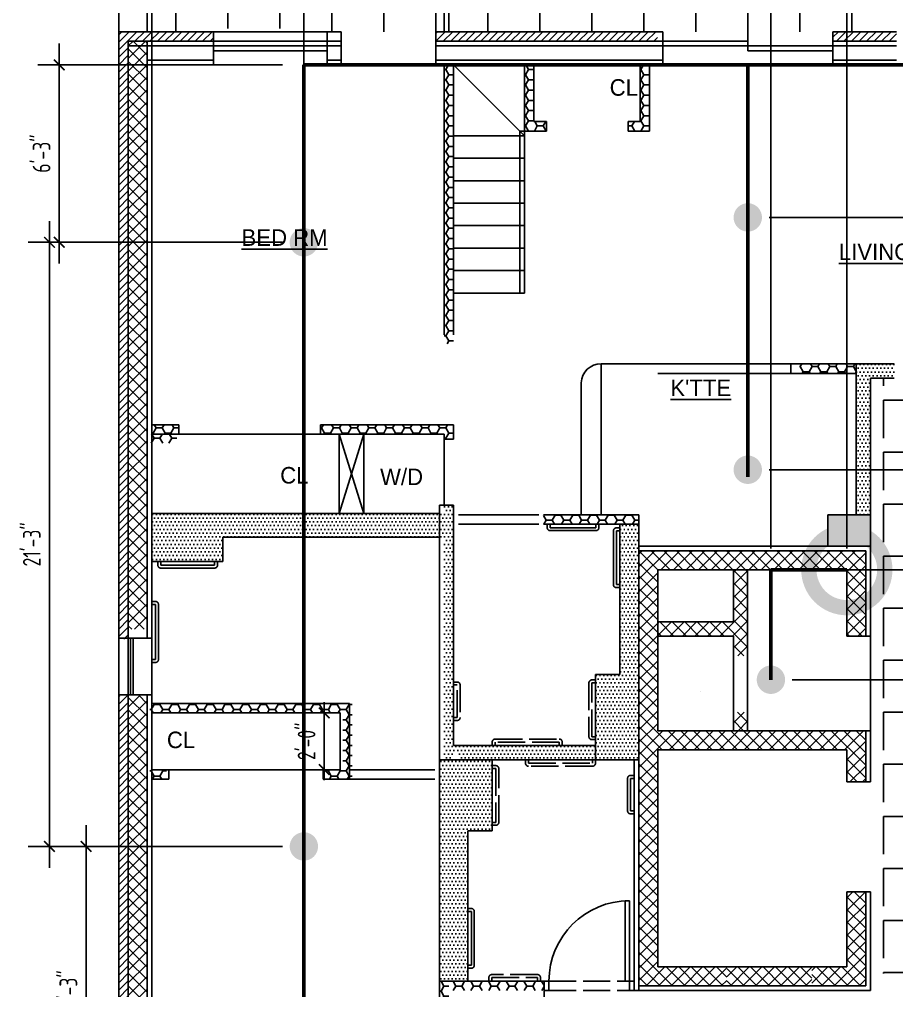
# Model space of a CAD drawing. Header units: inches. Extents: x -7743 to 108965, y 7770 to 27313.
# Drawn here: x 106925.2 to 107296.3, y 8206.7 to 8617.4 of the extents above; entities that cross this region are included whole.
import ezdxf

# ---------------------------------------------------------------- set-up
doc = ezdxf.new("R2010")
doc.units = ezdxf.units.IN
doc.header["$LTSCALE"] = 192
doc.header["$MEASUREMENT"] = 0
for name, pattern in [('ACAD_ISO02W100', [15, 12, -3]), ('DASHED', [0.75, 0.5, -0.25]), ('HIDDEN', [0.375, 0.25, -0.125])]:
    doc.linetypes.add(name, pattern=pattern)
doc.layers.get('0').update_dxf_attribs({"linetype": 'CONTINUOUS'})
doc.layers.get('DEFPOINTS').update_dxf_attribs({"linetype": 'CONTINUOUS'})
for name, color, linetype in [('1DIM', 1, 'CONTINUOUS'), ('1DOORS', 1, 'CONTINUOUS'), ('1HIDDEN', 1, 'HIDDEN'), ('1SAN', 2, 'CONTINUOUS'), ('1wall', 7, 'CONTINUOUS'), ('A-DOOR', 2, 'CONTINUOUS'), ('A-HATCH', 1, 'CONTINUOUS'), ('A-PLAN-TEXT', 3, 'CONTINUOUS'), ('AR-TBLOCK', 11, 'CONTINUOUS'), ('BRICK', 9, 'CONTINUOUS'), ('LIGHT', 2, 'CONTINUOUS'), ('MPFIXTURE', 3, 'CONTINUOUS')]:
    doc.layers.add(name, color=color, linetype=linetype)
doc.styles.add('AT7', font='ARCHTITL.SHX', dxfattribs={"height": 7})
doc.styles.get("Standard").update_dxf_attribs({"font": 'architxt.shx', "width": 0.85})
doc.dimstyles.new('DIM96', dxfattribs={"dimscale": 96, "dimtxt": 0.078125, "dimasz": 0.046875, "dimexe": 0.09375, "dimexo": 0.09375, "dimgap": 0.03125, "dimtad": 1, "dimdec": 0, "dimzin": 3, "dimdsep": 46, "dimlunit": 4, "dimtxsty": 'Standard', "dimblk1": 'ARCHTICK', "dimblk2": 'ARCHTICK', "dimsah": 1, "dimcen": 0, "dimdle": 0.09375, "dimadec": 0, "dimazin": 0, "dimtfac": 1, "dimtdec": 0, "dimtix": 1, "dimtmove": 2, "dimatfit": 3, "dimfxl": 1, "dimfrac": 2, "dimtolj": 1, "dimtzin": 1, "dimarcsym": 0})
pattern_1 = [(0, (-43950.6902, 40108.679), (3.75, 2.1650635), [2.5, -5]), (120, (-43950.6902, 40108.679), (-3.749999992, 2.165063514), [2.5, -5]), (60, (-43950.6902, 40108.679), (8e-09, 4.330127014), [-5, 2.5])]
pattern_2 = [(180, (-43950.6902, 40108.6789), (-0.792, -1.584), [0, -1.584])]
pattern_3 = [(315, (247648.5526, -20168.955), (2.65165043, 2.65165043), []), (45, (247648.5526, -20168.955), (-2.65165043, 2.65165043), [])]

# ---------------------------------------------------------------- blocks, each defined once
blk = doc.blocks.new('08PDRR02')
at = {"color": 0, "linetype": 'ByBlock'}
for p, q in [((1, 0), (0, 0)), ((0, 0), (0, -1)), ((1, -1), (1, 0)), ((0, -1), (1, -1))]:
    blk.add_line(p, q, dxfattribs=at)
blk = doc.blocks.new('*U48')
at = {"layer": 'A-DOOR'}
for p, q in [((0, 0.25), (0, 2)), ((0, 0.25), (0, -2)), ((34, 0.25), (34, 2)), ((34, 0.25), (34, -2))]:
    blk.add_line(p, q, dxfattribs=at)
blk.add_arc((0, 2), 34, 0, 90, dxfattribs=at)
at = {"layer": 'A-DOOR', "xscale": 34, "yscale": 1.75, "rotation": 90}
blk.add_blockref('08PDRR02', (0, 2), dxfattribs=at)
at = {"layer": 'A-DOOR'}
for p, xscale, yscale in [((-2, 2), 2, 4), ((0, 0.25), 1e-05, 1e-05), ((34, 2), 2, 4), ((34, 0.25), 1e-05, 1e-05)]:
    blk.add_blockref('08PDRR02', p, dxfattribs=dict(at, xscale=xscale, yscale=yscale))
blk = doc.blocks.new('_ARCHTICK')
at = {"color": 0, "linetype": 'ByBlock', "const_width": 0.15}
blk.add_lwpolyline([(-0.5, -0.5), (0.5, 0.5)], dxfattribs=at)
blk = doc.blocks.new('*D82')
at = {"layer": 'DEFPOINTS', "color": 0, "transparency": 16777216}
for p in [(107060.9, 8324.13), (107054.15, 8300.13), (107060.9, 8300.13)]:
    blk.add_point(p, dxfattribs=at)
at = {"layer": 'LIGHT', "color": 0, "lineweight": -2, "transparency": 16777216}
for p, q in [((107054.15, 8324.13), (107054.15, 8328.63)), ((107051.9, 8324.13), (107045.15, 8324.13)), ((107054.15, 8324.13), (107054.15, 8300.13)), ((107051.9, 8300.13), (107045.15, 8300.13)), ((107054.15, 8300.13), (107054.15, 8295.63))]:
    blk.add_line(p, q, dxfattribs=at)
at = {"layer": 'LIGHT', "color": 0, "lineweight": -2, "transparency": 16777216, "xscale": 4.5, "yscale": 4.5, "zscale": 4.5}
for p, rotation in [((107054.15, 8324.13), 270), ((107054.15, 8300.13), 90)]:
    blk.add_blockref('_ARCHTICK', p, dxfattribs=dict(at, rotation=rotation))
at = {"layer": 'LIGHT', "color": 0, "transparency": 16777216, "insert": (107046.69, 8312.13), "char_height": 7.5, "attachment_point": 5, "rotation": 90}
blk.add_mtext('\\A1;2\'-0"', dxfattribs=at)
blk = doc.blocks.new('*D164')
at = {"layer": 'DEFPOINTS', "color": 0, "linetype": 'Continuous', "lineweight": 200, "transparency": 16777216}
for p in [(107045.54, 8267.66), (106953.37, 8144.2), (107045.54, 8144.2)]:
    blk.add_point(p, dxfattribs=at)
at = {"layer": 'LIGHT', "color": 0, "linetype": 'Continuous', "lineweight": -2, "transparency": 16777216}
for p, q in [((106953.37, 8276.66), (106953.37, 8135.2)), ((107036.54, 8267.66), (106944.37, 8267.66)), ((107036.54, 8144.2), (106944.37, 8144.2))]:
    blk.add_line(p, q, dxfattribs=at)
at = {"layer": 'LIGHT', "color": 0, "linetype": 'Continuous', "lineweight": -2, "transparency": 16777216, "xscale": 4.5, "yscale": 4.5, "zscale": 4.5}
for p, rotation in [((106953.37, 8267.66), 90), ((106953.37, 8144.2), 270)]:
    blk.add_blockref('_ARCHTICK', p, dxfattribs=dict(at, rotation=rotation))
at = {"layer": 'LIGHT', "color": 0, "linetype": 'Continuous', "lineweight": 40, "transparency": 16777216, "insert": (106945.91, 8205.93), "char_height": 7.5, "attachment_point": 5, "rotation": 90}
blk.add_mtext('\\A1;10\'-3"', dxfattribs=at)
blk = doc.blocks.new('*D165')
at = {"layer": 'DEFPOINTS', "color": 0, "linetype": 'Continuous', "lineweight": 200, "transparency": 16777216}
for p in [(106981.26, 8790.03), (106981.26, 8523.16), (107045.54, 8523.16)]:
    blk.add_point(p, dxfattribs=at)
at = {"layer": 'LIGHT', "color": 0, "linetype": 'Continuous', "lineweight": -2, "transparency": 16777216}
for p, q in [((106981.26, 8532.16), (106981.26, 8799.03)), ((107045.54, 8532.16), (107045.54, 8799.03)), ((107054.54, 8790.03), (106972.26, 8790.03))]:
    blk.add_line(p, q, dxfattribs=at)
at = {"layer": 'LIGHT', "color": 0, "linetype": 'Continuous', "lineweight": -2, "transparency": 16777216, "xscale": 4.5, "yscale": 4.5, "zscale": 4.5, "rotation": 180}
blk.add_blockref('_ARCHTICK', (106981.26, 8790.03), dxfattribs=at)
at = {"layer": 'LIGHT', "color": 0, "linetype": 'Continuous', "lineweight": -2, "transparency": 16777216, "xscale": 4.5, "yscale": 4.5, "zscale": 4.5}
blk.add_blockref('_ARCHTICK', (107045.54, 8790.03), dxfattribs=at)
at = {"layer": 'LIGHT', "color": 0, "linetype": 'Continuous', "lineweight": 40, "transparency": 16777216, "insert": (107013.4, 8797.49), "char_height": 7.5, "attachment_point": 5}
blk.add_mtext('\\A1;5\'-4"', dxfattribs=at)
blk = doc.blocks.new('*D166')
at = {"layer": 'DEFPOINTS', "color": 0, "linetype": 'Continuous', "lineweight": 200, "transparency": 16777216}
for p in [(107045.54, 8598.2), (106942.04, 8523.16), (107045.54, 8523.16)]:
    blk.add_point(p, dxfattribs=at)
at = {"layer": 'LIGHT', "color": 0, "linetype": 'Continuous', "lineweight": -2, "transparency": 16777216}
for p, q in [((106942.04, 8607.2), (106942.04, 8514.16)), ((107036.54, 8598.2), (106933.04, 8598.2)), ((107036.54, 8523.16), (106933.04, 8523.16))]:
    blk.add_line(p, q, dxfattribs=at)
at = {"layer": 'LIGHT', "color": 0, "linetype": 'Continuous', "lineweight": -2, "transparency": 16777216, "xscale": 4.5, "yscale": 4.5, "zscale": 4.5}
for p, rotation in [((106942.04, 8598.2), 90), ((106942.04, 8523.16), 270)]:
    blk.add_blockref('_ARCHTICK', p, dxfattribs=dict(at, rotation=rotation))
at = {"layer": 'LIGHT', "color": 0, "linetype": 'Continuous', "lineweight": 40, "transparency": 16777216, "insert": (106934.57, 8560.68), "char_height": 7.5, "attachment_point": 5, "rotation": 90}
blk.add_mtext('\\A1;6\'-3"', dxfattribs=at)
blk = doc.blocks.new('*D168')
at = {"layer": 'DEFPOINTS', "color": 0, "linetype": 'Continuous', "lineweight": 200, "transparency": 16777216}
for p in [(107311.87, 8771.21), (107233.36, 8598.2), (107311.87, 8598.2)]:
    blk.add_point(p, dxfattribs=at)
at = {"layer": 'LIGHT', "color": 0, "linetype": 'Continuous', "lineweight": -2, "transparency": 16777216}
for p, q in [((107233.36, 8607.2), (107233.36, 8780.21)), ((107311.87, 8607.2), (107311.87, 8780.21)), ((107224.36, 8771.21), (107320.87, 8771.21))]:
    blk.add_line(p, q, dxfattribs=at)
at = {"layer": 'LIGHT', "color": 0, "linetype": 'Continuous', "lineweight": -2, "transparency": 16777216, "xscale": 4.5, "yscale": 4.5, "zscale": 4.5, "rotation": 180}
blk.add_blockref('_ARCHTICK', (107233.36, 8771.21), dxfattribs=at)
at = {"layer": 'LIGHT', "color": 0, "linetype": 'Continuous', "lineweight": -2, "transparency": 16777216, "xscale": 4.5, "yscale": 4.5, "zscale": 4.5}
blk.add_blockref('_ARCHTICK', (107311.87, 8771.21), dxfattribs=at)
at = {"layer": 'LIGHT', "color": 0, "linetype": 'Continuous', "lineweight": 40, "transparency": 16777216, "insert": (107272.62, 8778.67), "char_height": 7.5, "attachment_point": 5}
blk.add_mtext('\\A1;6\'-7"', dxfattribs=at)
blk = doc.blocks.new('*D172')
at = {"layer": 'DEFPOINTS', "color": 0, "linetype": 'Continuous', "lineweight": 200, "transparency": 16777216}
for p in [(107243.15, 8384.71), (107473.59, 8384.71), (107243.15, 8338.17)]:
    blk.add_point(p, dxfattribs=at)
at = {"layer": 'LIGHT', "color": 0, "linetype": 'Continuous', "lineweight": -2, "transparency": 16777216}
for p, q in [((107473.59, 8329.17), (107473.59, 8393.71)), ((107252.15, 8384.71), (107482.59, 8384.71)), ((107252.15, 8338.17), (107482.59, 8338.17))]:
    blk.add_line(p, q, dxfattribs=at)
at = {"layer": 'LIGHT', "color": 0, "linetype": 'Continuous', "lineweight": -2, "transparency": 16777216, "xscale": 4.5, "yscale": 4.5, "zscale": 4.5}
for p, rotation in [((107473.59, 8384.71), 90), ((107473.59, 8338.17), 270)]:
    blk.add_blockref('_ARCHTICK', p, dxfattribs=dict(at, rotation=rotation))
at = {"layer": 'LIGHT', "color": 0, "linetype": 'Continuous', "lineweight": 40, "transparency": 16777216, "insert": (107466.13, 8361.44), "char_height": 7.5, "attachment_point": 5, "rotation": 90}
blk.add_mtext('\\A1;3\'-11"', dxfattribs=at)
blk = doc.blocks.new('*D179')
at = {"layer": 'DEFPOINTS', "color": 0, "linetype": 'Continuous', "lineweight": 200, "transparency": 16777216}
for p in [(107233.36, 8533.68), (107233.36, 8426.97), (107516.92, 8426.97)]:
    blk.add_point(p, dxfattribs=at)
at = {"layer": 'LIGHT', "color": 0, "linetype": 'Continuous', "lineweight": -2, "transparency": 16777216}
for p, q in [((107516.92, 8542.68), (107516.92, 8417.97)), ((107242.36, 8533.68), (107525.92, 8533.68)), ((107242.36, 8426.97), (107525.92, 8426.97))]:
    blk.add_line(p, q, dxfattribs=at)
at = {"layer": 'LIGHT', "color": 0, "linetype": 'Continuous', "lineweight": -2, "transparency": 16777216, "xscale": 4.5, "yscale": 4.5, "zscale": 4.5}
for p, rotation in [((107516.92, 8533.68), 90), ((107516.92, 8426.97), 270)]:
    blk.add_blockref('_ARCHTICK', p, dxfattribs=dict(at, rotation=rotation))
at = {"layer": 'LIGHT', "color": 0, "linetype": 'Continuous', "lineweight": 40, "transparency": 16777216, "insert": (107509.45, 8480.33), "char_height": 7.5, "attachment_point": 5, "rotation": 90}
blk.add_mtext('\\A1;8\'-11"', dxfattribs=at)
blk = doc.blocks.new('*D180')
at = {"layer": 'DEFPOINTS', "color": 0, "linetype": 'Continuous', "lineweight": 200, "transparency": 16777216}
for p in [(107045.54, 8523.16), (106937.9, 8267.66), (107045.54, 8267.66)]:
    blk.add_point(p, dxfattribs=at)
at = {"layer": 'LIGHT', "color": 0, "linetype": 'Continuous', "lineweight": -2, "transparency": 16777216}
for p, q in [((106937.9, 8532.16), (106937.9, 8258.66)), ((107036.54, 8523.16), (106928.9, 8523.16)), ((107036.54, 8267.66), (106928.9, 8267.66))]:
    blk.add_line(p, q, dxfattribs=at)
at = {"layer": 'LIGHT', "color": 0, "linetype": 'Continuous', "lineweight": -2, "transparency": 16777216, "xscale": 4.5, "yscale": 4.5, "zscale": 4.5}
for p, rotation in [((106937.9, 8523.16), 90), ((106937.9, 8267.66), 270)]:
    blk.add_blockref('_ARCHTICK', p, dxfattribs=dict(at, rotation=rotation))
at = {"layer": 'LIGHT', "color": 0, "linetype": 'Continuous', "lineweight": 40, "transparency": 16777216, "insert": (106930.44, 8395.41), "char_height": 7.5, "attachment_point": 5, "rotation": 90}
blk.add_mtext('\\A1;21\'-3"', dxfattribs=at)
blk = doc.blocks.new('*D181')
at = {"layer": 'DEFPOINTS', "color": 0, "linetype": 'Continuous', "lineweight": 200, "transparency": 16777216}
for p in [(107233.36, 8817.88), (107045.54, 8598.2), (107233.36, 8598.2)]:
    blk.add_point(p, dxfattribs=at)
at = {"layer": 'LIGHT', "color": 0, "linetype": 'Continuous', "lineweight": -2, "transparency": 16777216}
for p, q in [((107045.54, 8607.2), (107045.54, 8826.88)), ((107233.36, 8607.2), (107233.36, 8826.88)), ((107036.54, 8817.88), (107242.36, 8817.88))]:
    blk.add_line(p, q, dxfattribs=at)
at = {"layer": 'LIGHT', "color": 0, "linetype": 'Continuous', "lineweight": -2, "transparency": 16777216, "xscale": 4.5, "yscale": 4.5, "zscale": 4.5, "rotation": 180}
blk.add_blockref('_ARCHTICK', (107045.54, 8817.88), dxfattribs=at)
at = {"layer": 'LIGHT', "color": 0, "linetype": 'Continuous', "lineweight": -2, "transparency": 16777216, "xscale": 4.5, "yscale": 4.5, "zscale": 4.5}
blk.add_blockref('_ARCHTICK', (107233.36, 8817.88), dxfattribs=at)
at = {"layer": 'LIGHT', "color": 0, "linetype": 'Continuous', "lineweight": 40, "transparency": 16777216, "insert": (107139.45, 8825.34), "char_height": 7.5, "attachment_point": 5}
blk.add_mtext('\\A1;15\'-8"', dxfattribs=at)
blk = doc.blocks.new('*D211')
at = {"layer": 'DEFPOINTS', "color": 0, "linetype": 'Continuous', "lineweight": 50, "transparency": 16777216}
for p in [(107275.27, 8812.45), (107243.15, 8384.71), (107275.27, 8384.71)]:
    blk.add_point(p, dxfattribs=at)
at = {"layer": 'LIGHT', "color": 0, "linetype": 'Continuous', "lineweight": -2, "transparency": 16777216}
for p, q in [((107243.15, 8393.71), (107243.15, 8821.45)), ((107275.27, 8393.71), (107275.27, 8821.45)), ((107234.15, 8812.45), (107284.27, 8812.45))]:
    blk.add_line(p, q, dxfattribs=at)
at = {"layer": 'LIGHT', "color": 0, "linetype": 'Continuous', "lineweight": -2, "transparency": 16777216, "xscale": 4.5, "yscale": 4.5, "zscale": 4.5, "rotation": 180}
blk.add_blockref('_ARCHTICK', (107243.15, 8812.45), dxfattribs=at)
at = {"layer": 'LIGHT', "color": 0, "linetype": 'Continuous', "lineweight": -2, "transparency": 16777216, "xscale": 4.5, "yscale": 4.5, "zscale": 4.5}
blk.add_blockref('_ARCHTICK', (107275.27, 8812.45), dxfattribs=at)
at = {"layer": 'LIGHT', "color": 0, "linetype": 'Continuous', "lineweight": 40, "transparency": 16777216, "insert": (107259.21, 8819.92), "char_height": 7.5, "attachment_point": 5}
blk.add_mtext('\\A1;2\'-8"', dxfattribs=at)
blk = doc.blocks.new('*D213')
at = {"layer": 'DEFPOINTS', "color": 0, "linetype": 'Continuous', "lineweight": 40, "transparency": 16777216}
for p in [(107233.36, 8598.2), (107494.41, 8598.2), (107233.36, 8533.68)]:
    blk.add_point(p, dxfattribs=at)
at = {"layer": 'LIGHT', "color": 0, "linetype": 'Continuous', "lineweight": -2, "transparency": 16777216}
for p, q in [((107494.41, 8524.68), (107494.41, 8607.2)), ((107242.36, 8598.2), (107503.41, 8598.2)), ((107242.36, 8533.68), (107503.41, 8533.68))]:
    blk.add_line(p, q, dxfattribs=at)
at = {"layer": 'LIGHT', "color": 0, "linetype": 'Continuous', "lineweight": -2, "transparency": 16777216, "xscale": 4.5, "yscale": 4.5, "zscale": 4.5}
for p, rotation in [((107494.41, 8598.2), 90), ((107494.41, 8533.68), 270)]:
    blk.add_blockref('_ARCHTICK', p, dxfattribs=dict(at, rotation=rotation))
at = {"layer": 'LIGHT', "color": 0, "linetype": 'Continuous', "lineweight": 40, "transparency": 16777216, "insert": (107486.95, 8565.94), "char_height": 7.5, "attachment_point": 5, "rotation": 90}
blk.add_mtext('\\A1;5\'-5"', dxfattribs=at)

msp = doc.modelspace()

# ---------------------------------------------------------------- hatches: boundary and pattern name
at = {"layer": '1DOORS'}
h = msp.add_hatch(dxfattribs=at)
h.set_pattern_fill('ANSI37', color=256, scale=30, angle=270, style=0)
h.set_pattern_definition([(315, (-43950.6902, 40112.4855), (2.65165043, 2.65165043), []), (45, (-43950.6902, 40112.4855), (-2.65165043, 2.65165043), [])])
h.paths.add_polyline_path([(106979.26, 8608.2), (106971.26, 8608.2), (106971.26, 8359.54), (106979.26, 8359.54)])
h = msp.add_hatch(dxfattribs=at)
h.set_pattern_fill('ANSI37', color=256, scale=30, angle=270, style=0)
h.set_pattern_definition(pattern_3)
h.paths.add_polyline_path([(107275.26, 8294.95), (107283.26, 8294.95), (107283.26, 8316.58), (107195.26, 8316.58), (107195.26, 8384.71), (107275.27, 8384.71), (107275.27, 8356.58), (107279.27, 8356.58), (107279.27, 8356.58), (107283.27, 8356.58), (107283.27, 8392.71), (107187.26, 8392.71), (107187.26, 8208.71), (107224.45, 8208.71), (107224.45, 8216.71), (107195.26, 8216.71), (107195.26, 8308.58), (107275.26, 8308.58)])
h.paths.add_polyline_path([(107283.26, 8248.52), (107275.26, 8248.52), (107275.26, 8216.71), (107260.45, 8216.71), (107260.45, 8208.71), (107283.26, 8208.71)])
h = msp.add_hatch(dxfattribs=at)
h.set_pattern_fill('ANSI37', color=256, scale=30, angle=270, style=0)
h.set_pattern_definition(pattern_3)
h.paths.add_polyline_path([(107233.27, 8384.71), (107227.27, 8384.71), (107227.27, 8362.65), (107195.26, 8362.65), (107195.26, 8356.65), (107227.27, 8356.65), (107227.27, 8348.3), (107233.27, 8348.3)])
h.paths.add_polyline_path([(107233.27, 8321.73), (107227.27, 8321.73), (107227.27, 8316.58), (107233.27, 8316.58)])
h.paths.add_polyline_path([(107233.27, 8324.4), (107227.27, 8324.4), (107227.27, 8321.73), (107233.27, 8321.73)])
h = msp.add_hatch(dxfattribs=at)
h.set_pattern_fill('ANSI37', color=256, scale=30, angle=270, style=0)
h.set_pattern_definition([(315, (-43950.6902, 40108.679), (2.65165043, 2.65165043), []), (45, (-43950.6902, 40108.679), (-2.65165043, 2.65165043), [])])
h.paths.add_polyline_path([(106979.26, 8076.2), (106979.26, 8331.74), (106971.26, 8331.74), (106971.26, 8076.2)])
h = msp.add_hatch(dxfattribs=at)
h.set_pattern_fill('ANSI37', color=256, scale=30, angle=270, style=0)
h.set_pattern_definition([(315, (248288.792, -20168.955), (2.65165043, 2.65165043), []), (45, (248288.792, -20168.955), (-2.65165043, 2.65165043), [])])
h.paths.add_polyline_path([(107224.67, 8208.71), (107260.45, 8208.71), (107260.45, 8216.71), (107224.67, 8216.71)])
at = {"layer": '1SAN'}
h = msp.add_hatch(dxfattribs=at)
h.set_pattern_fill('ANSI31', color=1, scale=18, angle=180, style=0)
h.set_pattern_definition([(225, (253966.3266, -23054.9965), (1.590990258, -1.590990258), [])])
h.paths.add_polyline_path([(106967.26, 8072.2), (107037.06, 8072.2), (107037.06, 8076.2), (106971.26, 8076.2), (106971.26, 8331.32), (106967.26, 8331.32)])
h.paths.add_polyline_path([(107097.06, 8072.2), (107111.1, 8072.2), (107111.1, 8076.2), (107097.06, 8076.2)])
h.paths.add_polyline_path([(106967.26, 8355.32), (106971.26, 8355.32), (106971.26, 8608.2), (107007.35, 8608.2), (107007.35, 8612.2), (106967.26, 8612.2)])
h.paths.add_polyline_path([(107101.35, 8608.2), (107195.21, 8608.2), (107195.21, 8612.2), (107101.35, 8612.2)])
h.paths.add_polyline_path([(107205.26, 8054.32), (107209.26, 8054.32), (107209.26, 8086.2), (107205.26, 8086.2)])
h.paths.add_polyline_path([(107273.52, 7950.2), (107273.52, 7946.2), (107314.3, 7946.2), (107314.3, 7950.2)])
h.paths.add_polyline_path([(107379.94, 7950.2), (107379.94, 7946.2), (107443.26, 7946.2), (107443.26, 8612.2), (107402.27, 8612.2), (107402.27, 8608.2), (107439.26, 8608.2), (107439.26, 7950.2)])
h.paths.add_polyline_path([(107215.26, 7946.2), (107215.26, 7950.2), (107209.26, 7950.2), (107209.26, 7987.96), (107205.26, 7987.96), (107205.26, 7946.2)])
h = msp.add_hatch(dxfattribs=at)
h.set_pattern_fill('ANSI31', color=1, scale=18, angle=180, style=0)
h.set_pattern_definition([(225, (-43950.6902, 40108.679), (1.590990258, -1.590990258), [])])
h.paths.add_polyline_path([(107402.39, 8612.2), (107392.32, 8612.2), (107392.32, 8608.2), (107402.39, 8608.2)])
h.paths.add_polyline_path([(107296.32, 8612.2), (107269.36, 8612.2), (107269.36, 8608.2), (107296.32, 8608.2)])
at = {"layer": 'A-DOOR'}
h = msp.add_hatch(dxfattribs=at)
h.set_pattern_fill('DOTS', color=256, scale=25.344, angle=180, style=0)
h.set_pattern_definition(pattern_2)
h.paths.add_polyline_path([(107104.89, 8408.49), (107070.89, 8408.49), (107070.89, 8408.49), (107070.89, 8408.49), (106981.26, 8408.49), (106981.26, 8388.13), (106983.76, 8388.13), (106983.76, 8388.13), (106985.01, 8388.13), (107007.76, 8388.13), (107007.76, 8388.13), (107009.01, 8388.13), (107011.26, 8388.13), (107011.26, 8398.49), (107104.89, 8398.49)])
h = msp.add_hatch(dxfattribs=at)
h.set_pattern_fill('DOTS', color=256, scale=25.344, angle=180, style=0)
h.set_pattern_definition([(180, (-43950.6902, 40108.6789), (-0.792, -1.584), [0, -1.584])])
h.paths.add_polyline_path([(107285.27, 8407.96), (107267.27, 8407.96), (107267.27, 8394.71), (107285.27, 8394.71)])
h.paths.add_polyline_path([(107335.26, 8212.71), (107325.26, 8212.71), (107325.26, 8206.71), (107335.26, 8206.71), (107335.26, 8206.71)])
h = msp.add_hatch(dxfattribs=at)
h.set_pattern_fill('DOTS', color=256, scale=25.344, angle=180, style=0)
h.set_pattern_definition(pattern_2)
h.paths.add_polyline_path([(107168.9, 8304.33), (107187.26, 8304.33), (107187.26, 8403.96), (107179.26, 8403.96), (107179.26, 8340.33), (107168.9, 8340.33)])
h = msp.add_hatch(dxfattribs=at)
h.set_pattern_fill('DOTS', color=256, scale=25.344, angle=180, style=0)
h.set_pattern_definition(pattern_2)
h.paths.add_polyline_path([(107125.25, 8300.59), (107125.25, 8301.84), (107125.25, 8304.33), (107102.89, 8304.33), (107102.9, 8210.71), (107114.89, 8210.71), (107114.89, 8274.33), (107125.25, 8274.33), (107125.25, 8276.59), (107125.25, 8276.59), (107125.25, 8277.84), (107125.25, 8300.59)])
at = {"layer": 'A-PLAN-TEXT'}
h = msp.add_hatch(dxfattribs=at)
h.set_pattern_fill('DOTS', color=2, scale=25.344, angle=180, style=0)
h.set_pattern_definition(pattern_2)
h.paths.add_polyline_path([(107285.27, 8465.7), (107295.26, 8465.7), (107295.26, 8471.7), (107279.27, 8471.7), (107279.27, 8407.96), (107285.27, 8407.96)])
h = msp.add_hatch(dxfattribs=at)
h.set_pattern_fill('DOTS', color=2, scale=25.344, angle=180, style=0)
h.set_pattern_definition(pattern_2)
h.paths.add_polyline_path([(107168.9, 8310.33), (107108.9, 8310.33), (107108.9, 8307.09), (107110.4, 8307.09, -0.414214), (107111.65, 8305.84), (107111.65, 8304.33), (107125.23, 8304.33), (107125.23, 8304.33), (107126.48, 8304.33), (107168.9, 8304.33)])
h.paths.add_polyline_path([(107108.9, 8411.96), (107104.89, 8411.96), (107104.89, 8304.33), (107108.9, 8304.33), (107108.9, 8304.33), (107108.9, 8305.84), (107108.9, 8305.84), (107108.9, 8307.09)])
at = {"layer": 'BRICK'}
h = msp.add_hatch(dxfattribs=at)
h.set_pattern_fill('ANGLE', color=256, scale=80, angle=360, style=0)
h.set_pattern_definition([(3e-07, (-43950.69, 40108.68), (-1e-07, 22), [16, -6]), (90, (-43950.69, 40108.68), (-22, -1e-07), [16, -6])])
h.paths.add_polyline_path([(107431.26, 8720.2), (106979.26, 8720.2), (106979.26, 8612.2), (107012.71, 8612.2), (107012.71, 8613.57), (107048.71, 8613.57), (107048.71, 8612.2), (107328.82, 8612.2), (107328.82, 8614.07), (107364.82, 8614.07), (107364.82, 8612.2), (107431.26, 8612.2)])
h.paths.add_polyline_path([(107416.65, 8655.39), (107416.65, 8688.88), (107400.2, 8688.88), (107400.2, 8655.39)], flags=24)
h = msp.add_hatch(dxfattribs=at)
h.set_pattern_fill('ANGLE', color=256, scale=80, angle=360, style=0)
h.set_pattern_definition([(360, (248288.792, 36770.373), (-1e-07, -22), [16, -6]), (270, (248288.792, 36770.373), (-22, 1e-07), [16, -6])])
h.paths.add_polyline_path([(107285.27, 8213.93), (107335.26, 8213.93), (107335.26, 8465.7), (107285.27, 8465.7)])
at = {"layer": 'LIGHT', "linetype": 'Continuous', "ltscale": 48}
h = msp.add_hatch(dxfattribs=at)
h.set_pattern_fill('HONEY,_O', color=1, scale=20)
h.set_pattern_definition(pattern_1)
h.paths.add_polyline_path([(107104.91, 8480.21), (107108.9, 8480.21), (107108.9, 8598.2), (107104.91, 8598.2)])
h = msp.add_hatch(dxfattribs=at)
h.set_pattern_fill('HONEY,_O', color=1, scale=20)
h.set_pattern_definition(pattern_1)
h.paths.add_polyline_path([(107191.8, 8598.2), (107187.8, 8598.2), (107187.8, 8574.2), (107182.76, 8574.2), (107182.76, 8570.2), (107191.8, 8570.2)])
h.paths.add_polyline_path([(107142.9, 8598.2), (107138.9, 8598.2), (107138.9, 8570.2), (107148.15, 8570.2), (107148.15, 8574.2), (107142.9, 8574.2)])
h = msp.add_hatch(dxfattribs=at)
h.set_pattern_fill('HONEY,_O', color=1, scale=20)
h.set_pattern_definition(pattern_1)
h.paths.add_polyline_path([(107279.27, 8471.7), (107255.27, 8471.7), (107255.27, 8467.7), (107279.27, 8467.7)])
h = msp.add_hatch(dxfattribs=at)
h.set_pattern_fill('HONEY,_O', color=1, scale=20)
h.set_pattern_definition(pattern_1)
h.paths.add_polyline_path([(107108.9, 8446.02), (107104.9, 8446.02), (107052.61, 8446.02), (107052.61, 8442.02), (107060.44, 8442.02), (107104.9, 8442.02), (107104.9, 8439.96), (107108.9, 8439.96)])
h.paths.add_polyline_path([(106992.64, 8446.02), (106981.26, 8446.02), (106981.26, 8442.02), (106992.64, 8442.02)])
h = msp.add_hatch(dxfattribs=at)
h.set_pattern_fill('HONEY,_O', color=1, scale=20)
h.set_pattern_definition([(0, (-43951.5924, 40108.679), (3.75, 2.1650635), [2.5, -5]), (120, (-43951.5924, 40108.679), (-3.749999992, 2.165063514), [2.5, -5]), (60, (-43951.5924, 40108.679), (8e-09, 4.330127014), [-5, 2.5])])
h.paths.add_polyline_path([(107066, 8328.13), (107007.73, 8328.13), (107007.73, 8328.13), (107006.48, 8328.13), (106989.94, 8328.13), (106989.94, 8328.13), (106988.69, 8328.13), (106980.36, 8328.13), (106980.36, 8324.13), (107062, 8324.13), (107062, 8300.13), (107054.74, 8300.13), (107054.74, 8296.13), (107066, 8296.13)])
h.paths.add_polyline_path([(106987.49, 8300.13), (106980.36, 8300.13), (106980.36, 8296.13), (106987.49, 8296.13)])
h.paths.add_polyline_path([(106991.73, 8442.21), (106980.36, 8442.21), (106980.36, 8438.21), (106991.73, 8438.21)])
h = msp.add_hatch(dxfattribs=at)
h.set_pattern_fill('HONEY,_O', color=1, scale=20)
h.set_pattern_definition(pattern_1)
h.paths.add_polyline_path([(107187.26, 8407.96), (107146.9, 8407.96), (107146.9, 8403.96), (107187.26, 8403.96)])
h = msp.add_hatch(dxfattribs=at)
h.set_pattern_fill('HONEY,_O', color=1, scale=20)
h.set_pattern_definition([(0, (-43952.6902, 40108.6788), (3.75, 2.1650635), [2.5, -5]), (120, (-43952.6902, 40108.6788), (-3.749999992, 2.165063514), [2.5, -5]), (60, (-43952.6902, 40108.6788), (8e-09, 4.330127014), [-5, 2.5])])
h.paths.add_polyline_path([(107106.9, 8210.71), (107102.9, 8210.71), (107102.9, 8124.2), (107106.9, 8124.2)])
h = msp.add_hatch(dxfattribs=at)
h.set_pattern_fill('HONEY,_O', color=1, scale=20)
h.set_pattern_definition([(180, (258244.841, 40108.6789), (-3.75, 2.1650635), [2.5, -5]), (60, (258244.841, 40108.6789), (3.749999992, 2.165063514), [2.5, -5]), (120, (258244.841, 40108.6789), (-8e-09, 4.330127014), [-5, 2.5])])
h.paths.add_polyline_path([(107106.9, 8210.71), (107147.25, 8210.71), (107147.25, 8206.71), (107106.9, 8206.71)])

# ---------------------------------------------------------------- linework, layer by layer
at = {"layer": '1DIM'}
msp.add_line((107213.22, 8333.2), (107213.23, 8333.2), dxfattribs=at)
at = {"layer": '1DOORS'}
for p, q in [((107055.35, 8612.2), (107007.35, 8612.2)), ((107055.35, 8608.2), (107007.35, 8608.2)), ((107055.35, 8606.2), (107007.35, 8606.2)), ((107197.36, 8608.2), (107233.36, 8608.2)), ((107197.36, 8606.2), (107269.36, 8606.2)), ((107055.35, 8604.2), (107007.35, 8604.2)), ((107233.36, 8604.2), (107269.36, 8604.2)), ((107055.35, 8598.2), (107045.54, 8598.2)), ((107104.9, 8439.96), (107104.83, 8411.96)), ((107187.26, 8407.96), (107187.25, 8206.71)), ((107283.27, 8392.71), (107187.26, 8392.71))]:
    msp.add_line(p, q, dxfattribs=at)
at = {"layer": '1HIDDEN', "linetype": 'DASHED', "ltscale": 10}
for points in [[(107148.51, 8403.96), (107148.51, 8402.46, 0.414214), (107149.76, 8401.21), (107169.09, 8401.21, 0.414214), (107170.34, 8402.46), (107170.34, 8403.96), (107169.09, 8403.96), (107169.09, 8402.46), (107149.76, 8402.46), (107149.76, 8403.96)], [(107179.26, 8377.14), (107177.76, 8377.14, -0.414214), (107176.51, 8378.39), (107176.51, 8401.14, -0.414214), (107177.76, 8402.39), (107179.26, 8402.39), (107179.26, 8401.14), (107177.76, 8401.14), (107177.76, 8378.39), (107179.26, 8378.39)], [(107009.01, 8388.13), (107009.01, 8386.63, -0.414214), (107007.76, 8385.38), (106985.01, 8385.38, -0.414214), (106983.76, 8386.63), (106983.76, 8388.13), (106985.01, 8388.13), (106985.01, 8386.63), (107007.76, 8386.63), (107007.76, 8388.13)], [(106981.26, 8345.48), (106982.76, 8345.48, 0.414214), (106984.01, 8346.73), (106984.01, 8370, 0.414214), (106982.76, 8371.25), (106981.26, 8371.25), (106981.26, 8370), (106982.76, 8370), (106982.76, 8346.73), (106981.26, 8346.73)], [(107185.26, 8281.45), (107183.76, 8281.45, -0.414214), (107182.51, 8282.7), (107182.51, 8296.45, -0.414214), (107183.76, 8297.7), (107185.26, 8297.7), (107185.26, 8296.45), (107183.76, 8296.45), (107183.76, 8282.7), (107185.26, 8282.7)], [(107114.9, 8241.42), (107116.4, 8241.42, -0.414214), (107117.65, 8240.17), (107117.65, 8217.42, -0.414214), (107116.4, 8216.17), (107114.9, 8216.17), (107114.9, 8217.42), (107116.4, 8217.42), (107116.4, 8240.17), (107114.9, 8240.17)]]:
    msp.add_lwpolyline(points, format="xyb", close=True, dxfattribs=at)
at = {"layer": '1SAN', "color": 1}
for p, q in [((106971.26, 8355.74), (106971.26, 8608.2)), ((107007.35, 8608.2), (106971.26, 8608.2)), ((107007.35, 8606.2), (106971.26, 8606.2)), ((106979.26, 8355.74), (106979.26, 8608.2)), ((107197.36, 8608.2), (107101.35, 8608.2)), ((107197.36, 8606.2), (107101.35, 8606.2)), ((107269.36, 8608.2), (107296.32, 8608.2)), ((107269.36, 8606.2), (107296.32, 8606.2)), ((107007.35, 8600.2), (106979.26, 8600.2)), ((107197.36, 8600.2), (107101.35, 8600.2)), ((107269.36, 8600.2), (107296.32, 8600.2)), ((106967.26, 8355.74), (106967.26, 8331.74)), ((106971.26, 8355.74), (106971.26, 8331.74)), ((106972.26, 8355.74), (106972.26, 8331.74)), ((106973.26, 8355.74), (106973.26, 8331.74)), ((106971.26, 8076.2), (106971.26, 8331.74)), ((106979.26, 8076.2), (106979.26, 8331.74)), ((107260.45, 8216.71), (107260.45, 8216.71))]:
    msp.add_line(p, q, dxfattribs=at)
at = {"layer": '1SAN'}
msp.add_line((107285.27, 8316.58), (107285.27, 8356.58), dxfattribs=at)
at = {"layer": '1wall'}
for p, q in [((106967.26, 8355.74), (106967.26, 8612.2)), ((107007.35, 8612.2), (106967.26, 8612.2)), ((107007.35, 8612.2), (107007.35, 8598.2)), ((107007.35, 8612.2), (107007.35, 8598.2)), ((107061.35, 8612.2), (107055.35, 8612.2)), ((107055.35, 8612.2), (107055.35, 8598.2)), ((107055.35, 8612.2), (107055.35, 8598.2)), ((107061.35, 8612.2), (107061.35, 8598.2)), ((107197.36, 8612.2), (107101.35, 8612.2)), ((107101.35, 8598.2), (107101.35, 8612.2)), ((107197.36, 8612.2), (107189.21, 8612.2)), ((107197.36, 8612.2), (107197.36, 8598.2)), ((107197.36, 8612.2), (107197.36, 8598.2)), ((107269.36, 8612.2), (107296.32, 8612.2)), ((107269.36, 8612.2), (107269.36, 8598.2)), ((107233.36, 8604.2), (107233.36, 8608.2)), ((106981.26, 8086.2), (106981.26, 8598.2)), ((107007.35, 8598.2), (106981.26, 8598.2)), ((107061.35, 8598.2), (107055.35, 8598.2)), ((107197.36, 8598.2), (107101.35, 8598.2)), ((107104.9, 8484.02), (107104.9, 8598.2)), ((107108.91, 8484.02), (107108.9, 8598.2)), ((107138.9, 8570.2), (107138.9, 8598.2)), ((107142.9, 8574.2), (107142.9, 8598.2)), ((107187.8, 8574.2), (107187.8, 8598.2)), ((107197.36, 8598.2), (107188.16, 8598.2)), ((107191.8, 8570.2), (107191.8, 8598.2)), ((107269.36, 8598.2), (107296.32, 8598.2)), ((107148.15, 8574.2), (107142.9, 8574.2)), ((107148.15, 8574.2), (107148.15, 8570.2)), ((107187.8, 8574.2), (107182.76, 8574.2)), ((107182.76, 8574.2), (107182.76, 8570.2)), ((107148.15, 8570.2), (107138.9, 8570.2)), ((107191.8, 8570.2), (107182.76, 8570.2)), ((107279.27, 8471.7), (107251.62, 8471.7)), ((107251.62, 8467.7), (107251.62, 8471.7)), ((107295.26, 8471.7), (107279.27, 8471.7)), ((107279.27, 8407.96), (107279.27, 8471.7)), ((107279.27, 8467.7), (107251.62, 8467.7)), ((107285.27, 8394.71), (107285.27, 8465.7)), ((107285.27, 8465.7), (107295.26, 8465.7)), ((106992.64, 8446.02), (106981.26, 8446.02)), ((106992.64, 8446.02), (106992.64, 8442.02)), ((107108.9, 8446.02), (107052.61, 8446.02)), ((107052.61, 8446.02), (107052.61, 8442.02)), ((107108.9, 8446.02), (107108.9, 8439.96)), ((106992.64, 8442.02), (106981.26, 8442.02)), ((107060.44, 8442.02), (107052.61, 8442.02)), ((107060.44, 8408.49), (107060.44, 8442.02)), ((107104.9, 8442.02), (107060.44, 8442.02)), ((107070.89, 8408.49), (107070.89, 8442.02)), ((107104.9, 8439.96), (107104.9, 8442.02)), ((107108.9, 8439.96), (107104.9, 8439.96)), ((107102.9, 8124.2), (107102.89, 8411.96)), ((107108.89, 8411.96), (107102.89, 8411.96)), ((107108.89, 8411.96), (107108.9, 8411.96)), ((107108.9, 8411.96), (107108.9, 8310.33)), ((106981.26, 8411.17), (106981.26, 8332.02)), ((107102.78, 8408.49), (106981.26, 8408.49)), ((107187.26, 8407.96), (107146.9, 8407.96)), ((107187.26, 8407.96), (107187.26, 8304.33)), ((107187.25, 8403.96), (107146.9, 8403.96)), ((107179.26, 8403.96), (107179.26, 8340.33)), ((107011.26, 8388.13), (107011.26, 8398.49)), ((107102.9, 8398.49), (107011.26, 8398.49)), ((107285.27, 8394.71), (107187.26, 8394.71)), ((107285.27, 8394.71), (107285.27, 8356.58)), ((106981.26, 8388.13), (107011.26, 8388.13)), ((107275.27, 8384.71), (107195.26, 8384.71)), ((107195.26, 8316.58), (107195.26, 8384.71)), ((107195.26, 8316.58), (107195.26, 8384.71)), ((107227.27, 8384.71), (107227.27, 8362.65)), ((107233.27, 8384.71), (107233.27, 8316.58)), ((107275.27, 8356.58), (107275.27, 8384.71)), ((107227.27, 8362.65), (107195.26, 8362.65)), ((106981.26, 8355.74), (106967.26, 8355.74)), ((107227.27, 8356.65), (107195.26, 8356.65)), ((107227.27, 8356.65), (107227.27, 8316.58)), ((107285.27, 8356.58), (107275.27, 8356.58)), ((107168.9, 8340.33), (107179.26, 8340.33)), ((107168.9, 8340.33), (107168.9, 8304.33)), ((106967.26, 8072.2), (106967.26, 8331.74)), ((106981.26, 8331.74), (106967.26, 8331.74)), ((107064.9, 8328.13), (106981.26, 8328.13)), ((107064.9, 8296.13), (107064.9, 8328.13)), ((107060.9, 8324.13), (106981.26, 8324.13)), ((107060.9, 8300.13), (107060.9, 8324.13)), ((107285.27, 8316.58), (107195.26, 8316.58)), ((107285.27, 8294.95), (107285.27, 8316.58)), ((107168.9, 8310.33), (107108.89, 8310.33)), ((107108.9, 8310.33), (107168.9, 8310.33)), ((107275.26, 8308.58), (107195.26, 8308.58)), ((107195.26, 8216.71), (107195.26, 8308.58)), ((107275.26, 8294.95), (107275.26, 8308.58)), ((107187.26, 8304.33), (107102.89, 8304.33)), ((107125.25, 8304.33), (107185.25, 8304.33)), ((107125.25, 8304.33), (107125.25, 8274.33)), ((107185.26, 8304.33), (107185.25, 8206.71)), ((106988.4, 8300.13), (106981.26, 8300.13)), ((106988.4, 8300.13), (106988.4, 8296.13)), ((107060.9, 8300.13), (107053.64, 8300.13)), ((107053.64, 8300.13), (107053.64, 8296.13)), ((106988.4, 8296.13), (106981.26, 8296.13)), ((107064.9, 8296.13), (107053.64, 8296.13)), ((107285.27, 8294.95), (107275.26, 8294.95)), ((107125.25, 8274.33), (107114.89, 8274.33)), ((107114.89, 8210.71), (107114.89, 8274.33)), ((107275.26, 8216.71), (107275.26, 8248.52)), ((107285.27, 8248.52), (107275.26, 8248.52)), ((107285.26, 8206.71), (107285.27, 8248.52)), ((107275.26, 8216.71), (107195.26, 8216.71)), ((107147.25, 8210.71), (107102.9, 8210.71)), ((107147.25, 8210.71), (107147.25, 8203.32)), ((107185.25, 8206.71), (107285.26, 8206.71))]:
    msp.add_line(p, q, dxfattribs=at)
msp.add_lwpolyline([(107267.27, 8407.96), (107285.27, 8407.96), (107285.27, 8394.71), (107267.27, 8394.71)], close=True, dxfattribs=at)
at = {"layer": 'A-DOOR'}
for p, q in [((107104.9, 8612.2), (107104.9, 8720.2)), ((107106.9, 8612.2), (107106.9, 8720.2)), ((107061.35, 8608.2), (107055.35, 8608.2)), ((107061.35, 8606.2), (107055.35, 8606.2)), ((107061.35, 8600.2), (107055.35, 8600.2)), ((107052.61, 8442.02), (106992.64, 8442.02)), ((107053.64, 8300.13), (106988.4, 8300.13))]:
    msp.add_line(p, q, dxfattribs=at)
at = {"layer": 'A-HATCH'}
for p, q in [((107187.26, 8208.71), (107187.26, 8392.71)), ((107283.27, 8392.71), (107283.27, 8356.58)), ((107283.26, 8294.95), (107283.26, 8316.58)), ((107283.26, 8208.71), (107283.26, 8248.52)), ((107187.26, 8208.71), (107283.26, 8208.71))]:
    msp.add_line(p, q, dxfattribs=at)
at = {"layer": 'AR-TBLOCK', "color": 1, "linetype": 'ACAD_ISO02W100'}
for p, q in [((107171.27, 8407.96), (107171.27, 8471.7)), ((107171.27, 8471.7), (107251.62, 8471.7)), ((107195.27, 8467.7), (107251.62, 8467.7)), ((107144.9, 8407.96), (107110.9, 8407.96)), ((107144.9, 8403.96), (107110.9, 8403.96))]:
    msp.add_line(p, q, dxfattribs=at)
at = {"layer": 'AR-TBLOCK', "color": 1, "linetype": 'ACAD_ISO02W100', "ltscale": 0.005}
for p, q in [((107149.25, 8210.71), (107183.25, 8210.71)), ((107149.25, 8206.71), (107183.25, 8206.71))]:
    msp.add_line(p, q, dxfattribs=at)
for points in [[(107168.9, 8338.08), (107167.4, 8338.08, 0.414214), (107166.15, 8336.83), (107166.15, 8314.08, 0.414214), (107167.4, 8312.83), (107168.9, 8312.83), (107168.9, 8314.08), (107167.4, 8314.08), (107167.4, 8336.83), (107168.9, 8336.83)], [(107108.89, 8337.2), (107110.4, 8337.2, -0.414214), (107111.65, 8335.95), (107111.65, 8322.2, -0.414214), (107110.4, 8320.95), (107108.89, 8320.95), (107108.89, 8322.2), (107110.4, 8322.2), (107110.4, 8335.95), (107108.89, 8335.95)], [(107125.23, 8310.33), (107125.23, 8311.83, -0.414214), (107126.48, 8313.08), (107153.59, 8313.08, -0.414214), (107154.84, 8311.83), (107154.84, 8310.33), (107153.59, 8310.33), (107153.59, 8311.83), (107126.48, 8311.83), (107126.48, 8310.33)], [(107125.25, 8276.59), (107126.75, 8276.59, 0.414214), (107128, 8277.84), (107128, 8300.59, 0.414214), (107126.75, 8301.84), (107125.25, 8301.84), (107125.25, 8300.59), (107126.75, 8300.59), (107126.75, 8277.84), (107125.25, 8277.84)], [(107168.92, 8304.33), (107168.92, 8302.83, -0.414214), (107167.67, 8301.58), (107140.56, 8301.58, -0.414214), (107139.31, 8302.83), (107139.31, 8304.33), (107140.56, 8304.33), (107140.56, 8302.83), (107167.67, 8302.83), (107167.67, 8304.33)], [(107145.64, 8210.71), (107145.64, 8212.21, 0.414214), (107144.39, 8213.46), (107125.06, 8213.46, 0.414214), (107123.81, 8212.21), (107123.81, 8210.71), (107125.06, 8210.71), (107125.06, 8212.21), (107144.39, 8212.21), (107144.39, 8210.71)]]:
    msp.add_lwpolyline(points, format="xyb", close=True, dxfattribs=at)
at = {"layer": 'LIGHT', "color": 116, "linetype": 'Continuous', "lineweight": 35, "true_color": 0x136734}
msp.add_line((107055.35, 8598.2), (107045.54, 8598.2), dxfattribs=at)
at = {"layer": 'LIGHT', "color": 98, "linetype": 'Continuous', "lineweight": 50}
for p, q in [((107045.54, 8144.2), (107045.54, 8598.2)), ((107045.54, 8598.2), (107233.36, 8598.2)), ((107233.36, 8598.2), (107233.36, 8423.97)), ((107233.36, 8598.2), (107369.05, 8598.2))]:
    msp.add_line(p, q, dxfattribs=at)
at = {"layer": 'LIGHT', "linetype": 'Continuous', "ltscale": 48}
for p, q in [((107138.9, 8568.2), (107108.9, 8598.2)), ((107138.9, 8568.2), (107108.9, 8568.2)), ((107136.9, 8501.7), (107136.9, 8570.2)), ((107136.9, 8570.2), (107138.9, 8570.2)), ((107138.9, 8501.7), (107138.9, 8570.2)), ((107138.9, 8570.2), (107138.9, 8570.2)), ((107138.9, 8558.7), (107108.9, 8558.7)), ((107138.9, 8549.2), (107108.9, 8549.2)), ((107138.9, 8539.7), (107108.9, 8539.7)), ((107138.9, 8530.2), (107108.9, 8530.2)), ((107138.9, 8520.7), (107108.9, 8520.7)), ((107138.9, 8511.2), (107108.9, 8511.2)), ((107138.9, 8501.7), (107108.9, 8501.7))]:
    msp.add_line(p, q, dxfattribs=at)
at = {"layer": 'LIGHT', "color": 1, "linetype": 'Continuous', "ltscale": 48}
for p, q in [((107162.9, 8407.96), (107162.9, 8463.7)), ((107060.44, 8442.02), (107070.89, 8408.49)), ((107060.44, 8408.49), (107070.89, 8442.02)), ((107064.9, 8300.13), (107100.9, 8300.13)), ((107064.9, 8296.13), (107100.9, 8296.13))]:
    msp.add_line(p, q, dxfattribs=at)
at = {"layer": 'LIGHT', "color": 244, "linetype": 'Continuous', "lineweight": 50, "true_color": 0x991b1e}
for p, q in [((107243.15, 8338.17), (107243.15, 8384.71)), ((107243.15, 8384.71), (107275.27, 8384.71))]:
    msp.add_line(p, q, dxfattribs=at)
at = {"layer": 'LIGHT', "linetype": 'Continuous', "ltscale": 48}
for points in [[(107443.26, 8612.2), (107443.26, 8732.2), (106967.26, 8732.2), (106967.26, 8612.2)], [(107431.26, 8612.2), (107431.26, 8720.2), (106979.26, 8720.2), (106979.26, 8612.2)]]:
    msp.add_lwpolyline(points, dxfattribs=at)
at = {"layer": 'LIGHT', "color": 6, "linetype": 'Continuous', "lineweight": 35, "const_width": 6}
for points in [[(107230.36, 8533.68, 1), (107236.36, 8533.68, 1)], [(107042.54, 8523.16, 1), (107048.54, 8523.16, 1)], [(107230.36, 8426.97, 1), (107236.36, 8426.97, 1)], [(107240.15, 8338.17, 1), (107246.15, 8338.17, 1)], [(107042.54, 8267.66, 1), (107048.54, 8267.66, 1)]]:
    msp.add_lwpolyline(points, format="xyb", close=True, dxfattribs=at)
at = {"layer": 'LIGHT', "color": 240, "linetype": 'Continuous', "lineweight": 40, "true_color": 0xed1f24, "const_width": 6.47}
msp.add_lwpolyline([(107259.2, 8384.71, 1), (107291.34, 8384.71, 1)], format="xyb", close=True, dxfattribs=at)
at = {"layer": 'LIGHT', "color": 1, "linetype": 'Continuous', "ltscale": 48}
msp.add_arc((107171.08, 8463.52), 8.19, 88.7024, 178.7024, dxfattribs=at)

# ---------------------------------------------------------------- block references
at = {"layer": 'A-DOOR', "xscale": -1, "rotation": 0.001099845551992829}
msp.add_blockref('*U48', (107183.25, 8208.71), dxfattribs=at)

# ---------------------------------------------------------------- texts
at = {"layer": 'LIGHT', "linetype": 'Continuous', "ltscale": 48, "style": 'AT7'}
for s, p in [('%%uBED RM', (107019.18, 8521.66)), ('%%ULIVING / DINING', (107271.91, 8515.64)), ("%%UK'TTE", (107200.6, 8458.09))]:
    msp.add_text(s, height=7, rotation=0, dxfattribs=at).set_placement(p)
at = {"layer": 'MPFIXTURE', "style": 'AT7'}
for s, rotation, p in [('CL', 0, (107174.92, 8585.14)), ('CL', 0, (107035.53, 8421.13)), ('W/D', 360, (107077.78, 8420.48)), ('CL', 0, (106987.6, 8309.23))]:
    msp.add_text(s, height=7, rotation=rotation, dxfattribs=at).set_placement(p)

# ---------------------------------------------------------------- dimensions: what is measured, and where the dimension line sits
at = {"layer": 'LIGHT', "color": 27, "linetype": 'Continuous', "lineweight": 40}
for base, p1, p2, picture, middle in [((107233.36, 8817.88), (107045.54, 8598.2), (107233.36, 8598.2), '*D181', (107139.45, 8825.34)), ((107275.27, 8812.45), (107243.15, 8384.71), (107275.27, 8384.71), '*D211', (107259.21, 8819.92)), ((106981.26, 8790.03), (107045.54, 8523.16), (106981.26, 8523.16), '*D165', (107013.4, 8797.49)), ((107311.87, 8771.21), (107233.36, 8598.2), (107311.87, 8598.2), '*D168', (107272.62, 8778.67))]:
    dim = msp.add_linear_dim(base=base, p1=p1, p2=p2, dimstyle='DIM96', dxfattribs=at)
    dim.commit()
    dim.dimension.update_dxf_attribs({"geometry": picture, "text_midpoint": middle})
for base, p1, p2, picture, middle in [((106942.04, 8523.16), (107045.54, 8598.2), (107045.54, 8523.16), '*D166', (106934.57, 8560.68)), ((107494.41, 8598.2), (107233.36, 8533.68), (107233.36, 8598.2), '*D213', (107486.95, 8565.94)), ((107516.92, 8426.97), (107233.36, 8533.68), (107233.36, 8426.97), '*D179', (107509.45, 8480.33)), ((106937.9046, 8267.6628), (107045.5426, 8523.1575), (107045.5426, 8267.6628), '*D180', (106930.4404, 8395.4101)), ((107473.59, 8384.71), (107243.15, 8338.17), (107243.15, 8384.71), '*D172', (107466.13, 8361.44)), ((106953.37, 8144.2), (107045.54, 8267.66), (107045.54, 8144.2), '*D164', (106945.91, 8205.93))]:
    dim = msp.add_linear_dim(base=base, p1=p1, p2=p2, angle=90, dimstyle='DIM96', dxfattribs=at)
    dim.commit()
    dim.dimension.update_dxf_attribs({"geometry": picture, "text_midpoint": middle})
at = {"layer": 'LIGHT', "color": 1}
dim = msp.add_linear_dim(base=(107054.15, 8300.13), p1=(107060.9, 8324.13), p2=(107060.9, 8300.13), angle=90, dimstyle='DIM96', dxfattribs=at)
dim.commit()
dim.dimension.update_dxf_attribs({"geometry": '*D82', "text_midpoint": (107046.69, 8312.13)})

doc.saveas('drawing.dxf')
